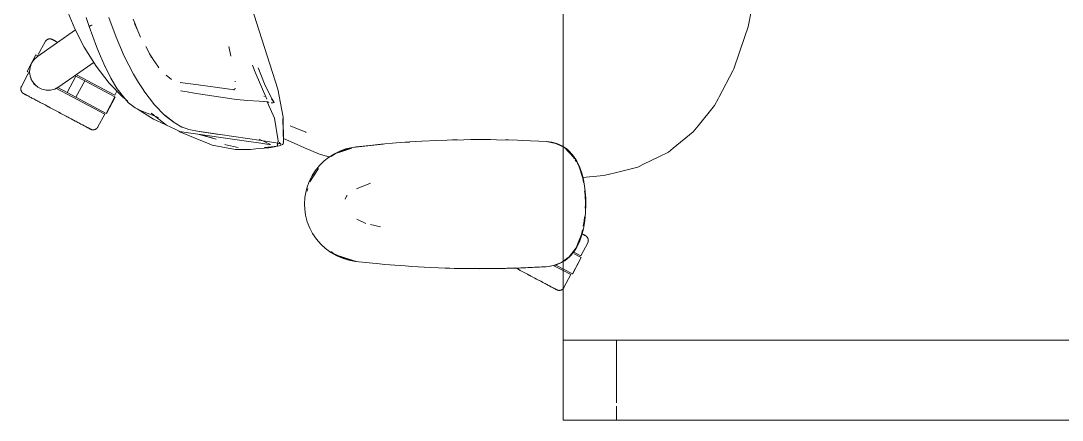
# Model space of a CAD drawing. Header units: millimetres. Extents: x 155927 to 326028, y -36033 to 97293.
# Drawn here: x 194694 to 195476, y 10690 to 10990 of the extents above; entities that cross this region are included whole.
import ezdxf

# ---------------------------------------------------------------- set-up
doc = ezdxf.new("R2010")
doc.units = ezdxf.units.MM
doc.header["$MEASUREMENT"] = 0
doc.layers.add('G-IMPT', color=8, linetype='CONTINUOUS', lineweight=9)
doc.layers.add('I-FURN', color=8, linetype='CONTINUOUS', lineweight=9)

msp = doc.modelspace()

# ---------------------------------------------------------------- linework, layer by layer
at = {"layer": 'G-IMPT'}
for p, q in [((194870.61, 10988.75), (194861.42, 11018.73)), ((194726.62, 11001.84), (194734.14, 10983.87)), ((195242.79, 10999.33), (195239.92, 10985.51)), ((194745.01, 10985.55), (194742.6, 10992.48)), ((194765.17, 10977.56), (194759.72, 10992.44)), ((194778.02, 10991.25), (194778.68, 10989.52)), ((194741.23, 10970.09), (194734.14, 10983.87)), ((194744.97, 10985.55), (194745.01, 10985.68)), ((194750.55, 10970.59), (194744.97, 10985.55)), ((194745.01, 10985.68), (194745.41, 10985.95)), ((194745.01, 10985.68), (194745.02, 10985.73)), ((194745.01, 10985.68), (194745.01, 10985.55)), ((194745.41, 10985.95), (194745.02, 10985.73)), ((194746.24, 10986.34), (194745.41, 10985.95)), ((194745.6, 10986.06), (194745.41, 10985.95)), ((194746.24, 10986.34), (194745.6, 10986.06)), ((194746.24, 10986.34), (194747.3, 10986.76)), ((194746.24, 10986.34), (194746.7, 10986.53)), ((194747.3, 10986.76), (194746.7, 10986.53)), ((194781.41, 10982.44), (194778.68, 10989.52)), ((194781.41, 10982.44), (194779.1, 10987.89)), ((194783.6, 10977.59), (194781.41, 10982.44)), ((194870.61, 10988.75), (194886.6, 10938.51)), ((195237.4, 10978.07), (195239.92, 10985.51)), ((194765.17, 10977.56), (194771.35, 10963.33)), ((195237.4, 10978.07), (195229.25, 10953.99)), ((194750.2, 10955.8), (194741.23, 10970.09)), ((194752.03, 10966.91), (194750.55, 10970.59)), ((194756.8, 10955.95), (194752.03, 10966.91)), ((194787.48, 10970.53), (194791.66, 10962.44)), ((194849.89, 10970.64), (194851.3, 10963.39)), ((194774.74, 10956.61), (194771.35, 10963.33)), ((194790.16, 10965.22), (194792.72, 10961.46)), ((194790.16, 10965.22), (194791.66, 10962.44)), ((194792.72, 10961.46), (194793.11, 10960.88)), ((194793.11, 10960.88), (194796.6, 10955.75)), ((194750.2, 10955.8), (194760.01, 10943.19)), ((194757.02, 10955.51), (194756.8, 10955.95)), ((194756.8, 10955.95), (194761.32, 10946.9)), ((194756.8, 10955.95), (194761.02, 10947.5)), ((194757.02, 10955.51), (194761.32, 10946.9)), ((194774.74, 10956.61), (194778.31, 10949.82)), ((194796.6, 10955.75), (194797.35, 10954.65)), ((194867.63, 10956.58), (194869.62, 10951.33)), ((194869.62, 10951.33), (194878.54, 10931.18)), ((194873.92, 10949.7), (194871.9, 10954.6)), ((194871.9, 10954.6), (194873.92, 10949.49)), ((194873.92, 10949.49), (194872.13, 10954.02)), ((195218.08, 10932.82), (195228.37, 10952.33)), ((195228.37, 10952.33), (195229.25, 10953.99)), ((194769.97, 10932.9), (194760.01, 10943.19)), ((194761.32, 10946.9), (194761.02, 10947.5)), ((194761.32, 10946.9), (194766.06, 10938.9)), ((194782.08, 10943.59), (194778.31, 10949.82)), ((194782.08, 10943.59), (194785.96, 10937.49)), ((194802.88, 10949.12), (194806.78, 10945.78)), ((194826.73, 10941.84), (194813.38, 10943.62)), ((194813.38, 10943.62), (194813.85, 10943.47)), ((194854.57, 10944.17), (194854.52, 10944.51)), ((194877.17, 10941.23), (194873.92, 10949.7)), ((194766.92, 10937.61), (194766.06, 10938.9)), ((194771.64, 10931.48), (194766.92, 10937.61)), ((194786.13, 10937.23), (194785.96, 10937.49)), ((194794.15, 10926.8), (194786.13, 10937.23)), ((194818.54, 10936.48), (194813.47, 10937.23)), ((194818.54, 10936.48), (194825.38, 10935.42)), ((194825.38, 10935.42), (194827.04, 10935.16)), ((194826.73, 10941.84), (194854.06, 10938.1)), ((194854.92, 10939.22), (194853.36, 10937.98)), ((194853.57, 10938.01), (194853.8, 10938.06)), ((194854.06, 10938.1), (194853.8, 10938.06)), ((194877.17, 10941.23), (194882.45, 10931.12)), ((194886.6, 10938.51), (194890.79, 10917.56)), ((194773.64, 10929.9), (194769.97, 10932.9)), ((194771.64, 10931.48), (194774.53, 10928.46)), ((194779.39, 10924.59), (194774.53, 10928.46)), ((194838.81, 10933.29), (194827.04, 10935.16)), ((194840.36, 10933.05), (194838.81, 10933.29)), ((194855.58, 10930.84), (194840.36, 10933.05)), ((194855.58, 10930.84), (194855.66, 10930.83)), ((194855.66, 10930.83), (194863.9, 10930.21)), ((194872.75, 10929.58), (194863.9, 10930.21)), ((194872.75, 10929.58), (194876.15, 10929.32)), ((194876.53, 10929.28), (194876.15, 10929.32)), ((194876.17, 10933.34), (194876.6, 10933.07)), ((194876.53, 10929.28), (194878.99, 10929)), ((194884.16, 10916.85), (194878.58, 10929.15)), ((194878.99, 10929), (194879.05, 10928.97)), ((194879.82, 10928.7), (194879.05, 10928.97)), ((194881.56, 10928.22), (194883.09, 10928.39)), ((194883.8, 10928.66), (194881.96, 10931.37)), ((194883.8, 10928.66), (194882.45, 10931.12)), ((194883.09, 10928.39), (194883.77, 10928.53)), ((194883.77, 10928.53), (194883.8, 10928.66)), ((194883.8, 10928.66), (194883.84, 10928.83)), ((195214.64, 10926.31), (195217.35, 10931.44)), ((195218.08, 10932.82), (195217.35, 10931.44)), ((194780.53, 10923.98), (194779.39, 10924.59)), ((194780.53, 10923.98), (194782.97, 10922.81)), ((194781.89, 10923.29), (194781.12, 10923.79)), ((194781.89, 10923.29), (194793.34, 10916.16)), ((194782.97, 10922.81), (194785.2, 10921.73)), ((194797.1, 10917.22), (194785.2, 10921.73)), ((194791.45, 10920.46), (194803.1, 10911.54)), ((194791.45, 10920.46), (194793.4, 10919.34)), ((194801.88, 10918.9), (194794.15, 10926.8)), ((195214.64, 10926.31), (195202.44, 10911.18)), ((194793.34, 10916.16), (194801.96, 10912.18)), ((194808.63, 10913.81), (194801.68, 10919.2)), ((194801.68, 10919.2), (194805.25, 10916.39)), ((194801.88, 10918.9), (194808.85, 10913.48)), ((194808.63, 10913.81), (194805.25, 10916.39)), ((194808.85, 10913.48), (194814.69, 10910.19)), ((194884.16, 10916.85), (194886.88, 10899.81)), ((194890.35, 10916.67), (194890.94, 10898.22)), ((194890.35, 10916.67), (194890.84, 10898.69)), ((194890.79, 10917.56), (194890.84, 10898.69)), ((194803.1, 10911.54), (194809.67, 10908.48)), ((194809.67, 10908.48), (194813.04, 10906.91)), ((194812.43, 10907.19), (194813.6, 10906.42)), ((194816.03, 10906.26), (194813.04, 10906.91)), ((194813.6, 10906.42), (194830.05, 10899.63)), ((194815.11, 10909.98), (194814.69, 10910.19)), ((194815.11, 10909.98), (194819.9, 10908.22)), ((194863.25, 10899.59), (194816.03, 10906.26)), ((194819.9, 10908.22), (194827.57, 10906.92)), ((194840.45, 10901.13), (194827.5, 10904.64)), ((194842.73, 10904.63), (194827.57, 10906.92)), ((194842.73, 10904.63), (194828.15, 10906.86)), ((194843.34, 10904.53), (194828.15, 10906.86)), ((194840.45, 10901.13), (194828.56, 10904.49)), ((194843.34, 10904.53), (194874.21, 10899.98)), ((194895.94, 10911.12), (194907.79, 10906.2)), ((194908.06, 10906.09), (194907.79, 10906.2)), ((195183.73, 10894.34), (195198.67, 10906.51)), ((195198.67, 10906.51), (195202.44, 10911.18)), ((194830.05, 10899.63), (194833.41, 10898.23)), ((194837.27, 10896.64), (194833.41, 10898.23)), ((194854.97, 10893.4), (194837.27, 10896.64)), ((194847.53, 10896.86), (194846.95, 10897.01)), ((194856.83, 10894.81), (194847.53, 10896.86)), ((194863.25, 10899.59), (194873.91, 10898.15)), ((194872.66, 10900.96), (194881.09, 10896.96)), ((194875.21, 10897.93), (194873.91, 10898.15)), ((194874.21, 10899.98), (194882.06, 10898.86)), ((194880.23, 10897.1), (194875.21, 10897.93)), ((194881.09, 10896.96), (194880.23, 10897.1)), ((194888.33, 10897.76), (194882.06, 10898.86)), ((194884.52, 10895.63), (194887.8, 10896.17)), ((194886.19, 10896.23), (194886.88, 10899.81)), ((194886.19, 10896.23), (194886.82, 10899.77)), ((194886.82, 10899.77), (194886.43, 10895.82)), ((194887.71, 10897.92), (194888.81, 10897.37)), ((194887.71, 10897.92), (194888.33, 10897.76)), ((194887.8, 10896.17), (194889.66, 10896.72)), ((194887.98, 10898.3), (194887.91, 10898.8)), ((194887.98, 10898.3), (194888.31, 10897.76)), ((194888.31, 10897.76), (194888.81, 10897.37)), ((194890.2, 10897.04), (194889.66, 10896.72)), ((194890.2, 10897.04), (194890.57, 10897.53)), ((194890.96, 10898.11), (194890.57, 10897.53)), ((194890.96, 10898.11), (194890.78, 10898.97)), ((194890.78, 10898.97), (194890.8, 10898.86)), ((194890.84, 10898.69), (194890.8, 10898.86)), ((194899, 10898.09), (194890.83, 10901.66)), ((194890.94, 10898.22), (194890.84, 10898.69)), ((194906.83, 10894.67), (194899, 10898.09)), ((194942.79, 10894.9), (194965.75, 10897.35)), ((194942.79, 10894.9), (194964.23, 10897.25)), ((194965.75, 10897.35), (194945.61, 10895.23)), ((194964.23, 10897.25), (194975.62, 10898.23)), ((194985.91, 10898.96), (194975.62, 10898.23)), ((194983.87, 10898.83), (194982.45, 10898.69)), ((194983.87, 10898.83), (194985.77, 10898.92)), ((194985.91, 10898.96), (194994.78, 10899.52)), ((195006.09, 10900.06), (194994.78, 10899.52)), ((195006.09, 10900.06), (195013.97, 10900.36)), ((195026.28, 10900.65), (195013.97, 10900.36)), ((195017.84, 10900.44), (195019.5, 10900.51)), ((195019.5, 10900.51), (195021.58, 10900.51)), ((195026.28, 10900.65), (195031.75, 10900.72)), ((195046.46, 10900.73), (195031.75, 10900.72)), ((195050.97, 10900.68), (195046.46, 10900.73)), ((195050.97, 10900.68), (195066.64, 10900.3)), ((195057.7, 10900.5), (195059.91, 10900.5)), ((195063.24, 10900.36), (195059.91, 10900.5)), ((195066.64, 10900.3), (195070.19, 10900.18)), ((195082.75, 10899.56), (195070.19, 10900.18)), ((195082.75, 10899.56), (195088.41, 10899.28)), ((195095.53, 10897.91), (195088.19, 10899.28)), ((195088.41, 10899.28), (195092.42, 10898.78)), ((195092.42, 10898.78), (195096.37, 10897.71)), ((195099.79, 10895.8), (195095.53, 10897.91)), ((195100.7, 10895.72), (195096.37, 10897.71)), ((194854.97, 10893.4), (194861.94, 10893.38)), ((194866.1, 10893.37), (194861.94, 10893.38)), ((194870.06, 10893.72), (194866.1, 10893.37)), ((194870.06, 10893.72), (194879.39, 10894.52)), ((194879.22, 10895.04), (194876.63, 10894.83)), ((194879.22, 10895.04), (194883.9, 10895.56)), ((194879.39, 10894.52), (194879.86, 10894.56)), ((194884.1, 10895.37), (194879.86, 10894.56)), ((194884.52, 10895.63), (194883.9, 10895.56)), ((194884.1, 10895.37), (194886.43, 10895.82)), ((194917.96, 10889.81), (194906.83, 10894.67)), ((194917.96, 10889.81), (194925.78, 10887.56)), ((194929.12, 10890.1), (194924.79, 10887.37)), ((194930.44, 10890.49), (194926.86, 10888.07)), ((194929.12, 10890.1), (194933.7, 10892.29)), ((194930.44, 10890.49), (194942.29, 10894.31)), ((194930.44, 10890.49), (194933.15, 10891.4)), ((194939.66, 10894.1), (194931.48, 10890.9)), ((194933.15, 10891.4), (194942.29, 10894.31)), ((194933.7, 10892.29), (194937.83, 10893.74)), ((194942.79, 10894.9), (194937.83, 10893.74)), ((194942.71, 10894.68), (194939.66, 10894.1)), ((194942.79, 10894.9), (194945.61, 10895.23)), ((195099.79, 10895.8), (195101.06, 10895.18)), ((195101.06, 10895.48), (195103.92, 10893.52)), ((195102.03, 10894.7), (195104.44, 10892.47)), ((195108.93, 10887.31), (195102.03, 10894.7)), ((195107.74, 10889.4), (195102.03, 10894.7)), ((195105.24, 10892.39), (195103.92, 10893.52)), ((195107.02, 10889.5), (195104.44, 10892.47)), ((195105.24, 10892.39), (195108.11, 10889.34)), ((195108.93, 10887.31), (195107.65, 10888.78)), ((195109.62, 10886.24), (195107.74, 10889.4)), ((195108.11, 10889.34), (195110.55, 10885.89)), ((195180.07, 10891.37), (195172.91, 10887.84)), ((195183.73, 10894.34), (195180.07, 10891.37)), ((194917.88, 10881.2), (194914.69, 10877.22)), ((194917.88, 10881.2), (194921.48, 10884.75)), ((194921.48, 10884.75), (194924.79, 10887.37)), ((195110.95, 10884.01), (195110.09, 10885.46)), ((195111.36, 10884.51), (195110.55, 10885.89)), ((195113.56, 10879.88), (195111.36, 10884.51)), ((195112.7, 10881.1), (195111.45, 10883.18)), ((195115.73, 10871.7), (195112.7, 10881.1)), ((195161.44, 10882.2), (195157.08, 10880.05)), ((195161.44, 10882.2), (195172.91, 10887.84)), ((194910.18, 10869.17), (194912.42, 10873.68)), ((194910.83, 10869.07), (194917.15, 10879.02)), ((194910.83, 10869.07), (194912.99, 10872.75)), ((194912.42, 10873.68), (194914.69, 10877.22)), ((194912.99, 10872.75), (194917.15, 10879.02)), ((195115.3, 10874.79), (195113.56, 10879.88)), ((195115.3, 10874.79), (195116.28, 10870.86)), ((195115.6, 10872.32), (195131.47, 10873.77)), ((195131.47, 10873.77), (195136.76, 10875.06)), ((195139.14, 10875.65), (195136.76, 10875.06)), ((195157.08, 10880.05), (195139.14, 10875.65)), ((194910.18, 10869.17), (194908.47, 10864.39)), ((194956.31, 10868), (194945.88, 10863.85)), ((195116.19, 10868.41), (195115.73, 10871.7)), ((195116.28, 10870.86), (195117.4, 10864.1)), ((194906.73, 10852.28), (194907.03, 10857.32)), ((194907.03, 10857.32), (194907.91, 10862.27)), ((194907.91, 10862.27), (194908.47, 10864.39)), ((194909.27, 10863.96), (194908.65, 10861.93)), ((194937.34, 10856.1), (194938.36, 10858.33)), ((194938.36, 10858.33), (194938.66, 10858.78)), ((195117.45, 10859.44), (195117.06, 10862.22)), ((195117.97, 10856.78), (195117.4, 10864.1)), ((195117.45, 10859.44), (195117.69, 10852.28)), ((194906.73, 10852.28), (194906.9, 10848.43)), ((195117.5, 10849.17), (195117.69, 10852.28)), ((195118.06, 10852.28), (195117.88, 10845.94)), ((195117.97, 10856.78), (195118.06, 10852.28)), ((194907.55, 10843.92), (194906.9, 10848.43)), ((194907.55, 10843.92), (194908.81, 10839.05)), ((195116.9, 10839.45), (195117.1, 10842.66)), ((195117.31, 10839.79), (195117.88, 10845.94)), ((194910.64, 10834.34), (194908.81, 10839.05)), ((194912.83, 10830.17), (194910.64, 10834.34)), ((194945.98, 10840.9), (194952.76, 10837.63)), ((194963.81, 10835.29), (194956.38, 10836.87)), ((195114.89, 10828.38), (195116.31, 10833.86)), ((195116.13, 10835.7), (195116.9, 10839.45)), ((195117.31, 10839.79), (195116.31, 10833.86)), ((194912.83, 10830.17), (194915.67, 10826.01)), ((194915.67, 10826.01), (194918.99, 10822.17)), ((195114.86, 10829.49), (195112.53, 10823.87)), ((195114.89, 10828.38), (195113.3, 10824.04)), ((195114.86, 10829.49), (195115.57, 10832.95)), ((194922.42, 10819.01), (194918.99, 10822.17)), ((194922.42, 10819.01), (194926.51, 10816.01)), ((195105.47, 10812.68), (195110.69, 10819.47)), ((195111.32, 10819.97), (195108.66, 10815.92)), ((195110.69, 10819.47), (195112.53, 10823.87)), ((195111.32, 10819.97), (195113.3, 10824.04)), ((194926.47, 10816.7), (194928.57, 10815.11)), ((194930.95, 10813.5), (194926.51, 10816.01)), ((194936.64, 10811.37), (194928.57, 10815.11)), ((194930.95, 10813.5), (194935.19, 10811.69)), ((194945.61, 10809.33), (194933.15, 10813.16)), ((194933.15, 10813.16), (194942.29, 10810.24)), ((194935.19, 10811.69), (194940.05, 10810.22)), ((194936.64, 10811.37), (194945.04, 10809.45)), ((194945.09, 10809.33), (194940.05, 10810.22)), ((194945.61, 10809.33), (194942.29, 10810.24)), ((195101.06, 10809.41), (195105.47, 10812.68)), ((195102.25, 10809.81), (195105.99, 10812.88)), ((195108.66, 10815.92), (195105.99, 10812.88)), ((194963.02, 10807.42), (194945.09, 10809.33)), ((194967.15, 10807.07), (194963.02, 10807.42)), ((194982.21, 10805.83), (194967.15, 10807.07)), ((194974.02, 10806.48), (194972.35, 10806.65)), ((194982.21, 10805.83), (194987.3, 10805.5)), ((194987.3, 10805.5), (195001.43, 10804.69)), ((195007.46, 10804.44), (195001.43, 10804.69)), ((195007.46, 10804.44), (195019.22, 10804.05)), ((195012.35, 10804.3), (195014.28, 10804.19)), ((195014.28, 10804.19), (195015.78, 10804.17)), ((195027.64, 10803.88), (195019.22, 10804.05)), ((195027.64, 10803.88), (195057.65, 10804)), ((195027.64, 10803.88), (195047.82, 10803.84)), ((195027.64, 10803.88), (195038.43, 10803.8)), ((195057.65, 10804), (195038.43, 10803.8)), ((195047.82, 10803.84), (195069.22, 10804.34)), ((195047.82, 10803.84), (195068.01, 10804.3)), ((195047.82, 10803.84), (195057.65, 10804)), ((195047.82, 10803.88), (195049.86, 10803.86)), ((195049.86, 10803.86), (195051.77, 10803.93)), ((195057.65, 10804), (195069.22, 10804.34)), ((195068.01, 10804.3), (195089.79, 10805.39)), ((195068.01, 10804.3), (195088.19, 10805.28)), ((195069.22, 10804.34), (195068.01, 10804.3)), ((195069.22, 10804.34), (195089.79, 10805.39)), ((195089.79, 10805.39), (195088.19, 10805.28)), ((195089.79, 10805.39), (195091.44, 10805.64)), ((195093.66, 10806.11), (195089.81, 10805.52)), ((195093.83, 10806.09), (195091.44, 10805.64)), ((195093.66, 10806.11), (195099.85, 10808.52)), ((195093.83, 10806.09), (195095.18, 10806.45)), ((195098.82, 10807.85), (195095.18, 10806.45)), ((195098.82, 10807.85), (195101.06, 10809.12)), ((195099.85, 10808.52), (195101.06, 10809.41)), ((195101.06, 10809.12), (195102.25, 10809.81))]:
    msp.add_line(p, q, dxfattribs=at)
at = {"layer": 'I-FURN'}
for p, q in [((195101.06, 12090.08), (195101.06, 10690.08)), ((195101.06, 10690.08), (195101.06, 12090.08)), ((194706.17, 10963.17), (194734.76, 10983.19)), ((194711.91, 10974.22), (194711.99, 10974.36)), ((194711.99, 10974.36), (194712.07, 10974.5)), ((194712.07, 10974.5), (194712.16, 10974.63)), ((194712.16, 10974.63), (194712.26, 10974.76)), ((194712.26, 10974.76), (194712.36, 10974.89)), ((194712.36, 10974.89), (194712.46, 10975.01)), ((194712.46, 10975.01), (194712.57, 10975.13)), ((194712.57, 10975.13), (194712.69, 10975.24)), ((194712.69, 10975.24), (194712.81, 10975.35)), ((194712.81, 10975.35), (194712.93, 10975.46)), ((194712.93, 10975.46), (194713.06, 10975.56)), ((194713.06, 10975.56), (194713.19, 10975.65)), ((194713.19, 10975.65), (194713.32, 10975.74)), ((194713.32, 10975.74), (194713.46, 10975.82)), ((194713.46, 10975.82), (194713.6, 10975.9)), ((194713.6, 10975.9), (194713.75, 10975.97)), ((194713.75, 10975.97), (194713.89, 10976.04)), ((194713.89, 10976.04), (194714.04, 10976.1)), ((194714.04, 10976.1), (194714.19, 10976.15)), ((194714.19, 10976.15), (194714.35, 10976.2)), ((194714.35, 10976.2), (194714.5, 10976.24)), ((194714.5, 10976.24), (194714.66, 10976.28)), ((194714.66, 10976.28), (194714.82, 10976.31)), ((194714.82, 10976.31), (194714.98, 10976.33)), ((194714.98, 10976.33), (194715.14, 10976.34)), ((194715.14, 10976.34), (194715.3, 10976.35)), ((194715.3, 10976.35), (194715.46, 10976.36)), ((194715.46, 10976.36), (194715.62, 10976.36)), ((194715.62, 10976.36), (194715.78, 10976.35)), ((194715.78, 10976.35), (194715.94, 10976.33)), ((194715.94, 10976.33), (194716.1, 10976.31)), ((194716.1, 10976.31), (194716.26, 10976.28)), ((194716.26, 10976.28), (194716.42, 10976.24)), ((194716.42, 10976.24), (194716.58, 10976.2)), ((194716.58, 10976.2), (194716.73, 10976.16)), ((194716.73, 10976.16), (194716.88, 10976.1)), ((194716.88, 10976.1), (194717.03, 10976.04)), ((194717.03, 10976.04), (194717.18, 10975.98)), ((194717.18, 10975.98), (194717.32, 10975.91)), ((194717.32, 10975.91), (194717.36, 10975.89)), ((194717.36, 10975.89), (194717.38, 10975.88)), ((194717.37, 10975.88), (194717.36, 10975.89)), ((194717.41, 10975.86), (194717.37, 10975.88)), ((194717.38, 10975.88), (194717.44, 10975.84)), ((194717.49, 10975.82), (194717.41, 10975.86)), ((194717.44, 10975.84), (194717.54, 10975.79)), ((194717.61, 10975.75), (194717.49, 10975.82)), ((194717.54, 10975.79), (194717.68, 10975.72)), ((194717.78, 10975.67), (194717.61, 10975.75)), ((194717.68, 10975.72), (194717.86, 10975.62)), ((194717.98, 10975.56), (194717.78, 10975.67)), ((194717.86, 10975.62), (194718.08, 10975.5)), ((194718.22, 10975.43), (194717.98, 10975.56)), ((194718.08, 10975.5), (194718.34, 10975.37)), ((194718.5, 10975.28), (194718.22, 10975.43)), ((194718.34, 10975.37), (194718.64, 10975.21)), ((194718.81, 10975.11), (194718.5, 10975.28)), ((194718.64, 10975.21), (194718.97, 10975.03)), ((194719.17, 10974.92), (194718.81, 10975.11)), ((194718.97, 10975.03), (194719.35, 10974.83)), ((194719.56, 10974.72), (194719.17, 10974.92)), ((194719.35, 10974.83), (194719.76, 10974.61)), ((194719.99, 10974.49), (194719.56, 10974.72)), ((194719.76, 10974.61), (194720.2, 10974.38)), ((194720.46, 10974.24), (194719.99, 10974.49)), ((194720.2, 10974.38), (194720.69, 10974.12)), ((194711.91, 10974.22), (194706.76, 10964.53)), ((194720.96, 10973.97), (194720.46, 10974.24)), ((194720.69, 10974.12), (194721.2, 10973.84)), ((194721.5, 10973.69), (194720.96, 10973.97)), ((194705.01, 10964.33), (194698.44, 10951.97)), ((194701.76, 10958.13), (194703.66, 10960.92)), ((194703.66, 10960.92), (194706.17, 10963.17)), ((194705.01, 10964.33), (194706.41, 10963.59)), ((194706.41, 10963.59), (194706.32, 10963.64)), ((194748.65, 10958.75), (194722.22, 10940.25)), ((194699.83, 10951.23), (194698.44, 10951.97)), ((194699.75, 10951.27), (194699.83, 10951.23)), ((194699.83, 10951.23), (194700.23, 10951.98)), ((194700.2, 10951.62), (194700.59, 10954.97)), ((194700.63, 10948.27), (194700.2, 10951.62)), ((194700.59, 10954.97), (194701.76, 10958.13)), ((194699.25, 10950.41), (194694.1, 10940.72)), ((194699.25, 10950.41), (194699.63, 10950.21)), ((194701.85, 10945.12), (194700.63, 10948.27)), ((194703.79, 10942.36), (194701.85, 10945.12)), ((194702.33, 10944.28), (194704.62, 10941.5)), ((194734.99, 10948.39), (194728.42, 10936.03)), ((194734.99, 10948.39), (194741.63, 10944.86)), ((194741.63, 10944.86), (194735.06, 10932.5)), ((194735.46, 10949.28), (194764.15, 10934.02)), ((194741.63, 10944.86), (194764.34, 10932.79)), ((194693.63, 10938.98), (194693.64, 10939.14)), ((194693.63, 10938.82), (194693.63, 10938.98)), ((194693.63, 10938.66), (194693.63, 10938.82)), ((194693.64, 10938.5), (194693.63, 10938.66)), ((194693.64, 10939.14), (194693.66, 10939.3)), ((194693.66, 10938.34), (194693.64, 10938.5)), ((194693.66, 10939.3), (194693.68, 10939.46)), ((194693.68, 10938.18), (194693.66, 10938.34)), ((194693.68, 10939.46), (194693.71, 10939.62)), ((194693.71, 10938.02), (194693.68, 10938.18)), ((194693.71, 10939.62), (194693.74, 10939.78)), ((194693.75, 10937.86), (194693.71, 10938.02)), ((194693.74, 10939.78), (194693.78, 10939.93)), ((194693.79, 10937.71), (194693.75, 10937.86)), ((194693.78, 10939.93), (194693.83, 10940.09)), ((194693.84, 10937.55), (194693.79, 10937.71)), ((194693.83, 10940.09), (194693.88, 10940.24)), ((194693.89, 10937.4), (194693.84, 10937.55)), ((194693.88, 10940.24), (194693.94, 10940.39)), ((194693.95, 10937.25), (194693.89, 10937.4)), ((194693.94, 10940.39), (194694.01, 10940.54)), ((194694.02, 10937.1), (194693.95, 10937.25)), ((194694.01, 10940.54), (194694.08, 10940.68)), ((194694.09, 10936.96), (194694.02, 10937.1)), ((194694.08, 10940.68), (194694.1, 10940.72)), ((194694.17, 10936.82), (194694.09, 10936.96)), ((194694.25, 10936.68), (194694.17, 10936.82)), ((194694.34, 10936.55), (194694.25, 10936.68)), ((194694.43, 10936.42), (194694.34, 10936.55)), ((194694.53, 10936.29), (194694.43, 10936.42)), ((194694.63, 10936.17), (194694.53, 10936.29)), ((194694.74, 10936.05), (194694.63, 10936.17)), ((194694.86, 10935.93), (194694.74, 10936.05)), ((194694.98, 10935.82), (194694.86, 10935.93)), ((194695.1, 10935.72), (194694.98, 10935.82)), ((194695.22, 10935.62), (194695.1, 10935.72)), ((194695.35, 10935.52), (194695.22, 10935.62)), ((194695.49, 10935.43), (194695.35, 10935.52)), ((194695.63, 10935.35), (194695.49, 10935.43)), ((194695.77, 10935.27), (194695.63, 10935.35)), ((194695.81, 10935.25), (194695.77, 10935.27)), ((194695.77, 10935.27), (194695.77, 10935.27)), ((194695.77, 10935.27), (194695.79, 10935.26)), ((194695.79, 10935.26), (194695.85, 10935.23)), ((194695.9, 10935.2), (194695.81, 10935.25)), ((194695.85, 10935.23), (194695.95, 10935.17)), ((194696.02, 10935.14), (194695.9, 10935.2)), ((194706.33, 10940.14), (194703.79, 10942.36)), ((194704.62, 10941.5), (194706.04, 10940.34)), ((194709.32, 10938.59), (194706.33, 10940.14)), ((194712.6, 10937.81), (194709.32, 10938.59)), ((194715.98, 10937.83), (194712.6, 10937.81)), ((194719.25, 10938.66), (194715.98, 10937.83)), ((194722.22, 10940.25), (194719.25, 10938.66)), ((194720.04, 10939.36), (194756.64, 10919.89)), ((194728.42, 10936.03), (194721.36, 10939.79)), ((194735.06, 10932.5), (194728.42, 10936.03)), ((194764.15, 10934.02), (194765.75, 10937.02)), ((194695.95, 10935.17), (194696.09, 10935.1)), ((194696.18, 10935.05), (194696.02, 10935.14)), ((194696.09, 10935.1), (194696.27, 10935)), ((194696.38, 10934.94), (194696.18, 10935.05)), ((194696.27, 10935), (194696.49, 10934.89)), ((194696.62, 10934.82), (194696.38, 10934.94)), ((194696.49, 10934.89), (194696.75, 10934.75)), ((194696.9, 10934.67), (194696.62, 10934.82)), ((194696.75, 10934.75), (194697.04, 10934.59)), ((194697.22, 10934.5), (194696.9, 10934.67)), ((194697.04, 10934.59), (194697.38, 10934.41)), ((194697.57, 10934.31), (194697.22, 10934.5)), ((194697.38, 10934.41), (194697.75, 10934.22)), ((194697.97, 10934.1), (194697.57, 10934.31)), ((194697.75, 10934.22), (194698.16, 10934)), ((194698.4, 10933.87), (194697.97, 10934.1)), ((194698.16, 10934), (194698.61, 10933.76)), ((194698.86, 10933.62), (194698.4, 10933.87)), ((194698.61, 10933.76), (194699.09, 10933.5)), ((194699.36, 10933.36), (194698.86, 10933.62)), ((194699.09, 10933.5), (194699.61, 10933.23)), ((194699.9, 10933.07), (194699.36, 10933.36)), ((194699.61, 10933.23), (194700.16, 10932.94)), ((194700.47, 10932.77), (194699.9, 10933.07)), ((194700.16, 10932.94), (194700.74, 10932.63)), ((194700.74, 10932.63), (194701.36, 10932.3)), ((194701.36, 10932.3), (194702.01, 10931.95)), ((194702.01, 10931.95), (194702.68, 10931.59)), ((194702.68, 10931.59), (194703.39, 10931.22)), ((194703.39, 10931.22), (194704.13, 10930.83)), ((194704.13, 10930.83), (194704.89, 10930.42)), ((194704.89, 10930.42), (194705.68, 10930)), ((194705.68, 10930), (194706.49, 10929.57)), ((194706.49, 10929.57), (194707.32, 10929.13)), ((194707.32, 10929.13), (194708.18, 10928.67)), ((194708.18, 10928.67), (194709.06, 10928.2)), ((194709.06, 10928.2), (194709.95, 10927.73)), ((194710.44, 10927.47), (194709.54, 10927.95)), ((194709.95, 10927.73), (194710.87, 10927.24)), ((194711.37, 10926.98), (194710.44, 10927.47)), ((194757.77, 10920.43), (194735.06, 10932.5)), ((194764.34, 10932.79), (194757.77, 10920.43)), ((194757.94, 10920.34), (194764.51, 10932.7)), ((194710.87, 10927.24), (194711.8, 10926.75)), ((194712.3, 10926.48), (194711.37, 10926.98)), ((194711.8, 10926.75), (194712.74, 10926.25)), ((194713.25, 10925.97), (194712.3, 10926.48)), ((194712.74, 10926.25), (194713.7, 10925.74)), ((194714.22, 10925.46), (194713.25, 10925.97)), ((194713.7, 10925.74), (194714.67, 10925.22)), ((194715.19, 10924.94), (194714.22, 10925.46)), ((194714.67, 10925.22), (194715.64, 10924.7)), ((194716.18, 10924.42), (194715.19, 10924.94)), ((194715.64, 10924.7), (194716.63, 10924.18)), ((194717.17, 10923.89), (194716.18, 10924.42)), ((194716.63, 10924.18), (194717.63, 10923.65)), ((194718.16, 10923.36), (194717.17, 10923.89)), ((194717.63, 10923.65), (194718.62, 10923.12)), ((194719.17, 10922.83), (194718.16, 10923.36)), ((194718.62, 10923.12), (194719.63, 10922.58)), ((194720.17, 10922.3), (194719.17, 10922.83)), ((194719.63, 10922.58), (194720.63, 10922.05)), ((194721.18, 10921.76), (194720.17, 10922.3)), ((194720.63, 10922.05), (194721.64, 10921.51)), ((194722.18, 10921.23), (194721.18, 10921.76)), ((194721.64, 10921.51), (194722.64, 10920.98)), ((194723.18, 10920.69), (194722.18, 10921.23)), ((194722.64, 10920.98), (194723.64, 10920.45)), ((194724.18, 10920.16), (194723.18, 10920.69)), ((194723.64, 10920.45), (194724.64, 10919.92)), ((194725.18, 10919.63), (194724.18, 10920.16)), ((194724.64, 10919.92), (194725.63, 10919.39)), ((194726.16, 10919.11), (194725.18, 10919.63)), ((194751.49, 10910.21), (194756.64, 10919.89)), ((194725.63, 10919.39), (194726.62, 10918.87)), ((194727.14, 10918.59), (194726.16, 10919.11)), ((194726.62, 10918.87), (194727.59, 10918.35)), ((194728.11, 10918.07), (194727.14, 10918.59)), ((194727.59, 10918.35), (194728.55, 10917.84)), ((194729.07, 10917.56), (194728.11, 10918.07)), ((194728.55, 10917.84), (194729.5, 10917.33)), ((194730.01, 10917.06), (194729.07, 10917.56)), ((194729.5, 10917.33), (194730.44, 10916.83)), ((194730.94, 10916.57), (194730.01, 10917.06)), ((194730.44, 10916.83), (194731.36, 10916.34)), ((194731.86, 10916.08), (194730.94, 10916.57)), ((194731.36, 10916.34), (194732.27, 10915.86)), ((194732.75, 10915.61), (194731.86, 10916.08)), ((194732.27, 10915.86), (194733.16, 10915.39)), ((194733.63, 10915.14), (194732.75, 10915.61)), ((194733.16, 10915.39), (194734.03, 10914.93)), ((194734.49, 10914.68), (194733.63, 10915.14)), ((194734.03, 10914.93), (194734.87, 10914.48)), ((194735.32, 10914.24), (194734.49, 10914.68)), ((194734.87, 10914.48), (194735.7, 10914.04)), ((194735.7, 10914.04), (194736.5, 10913.61)), ((194736.5, 10913.61), (194737.27, 10913.2)), ((194737.27, 10913.2), (194738.02, 10912.8)), ((194738.02, 10912.8), (194738.75, 10912.42)), ((194738.75, 10912.42), (194739.44, 10912.05)), ((194739.44, 10912.05), (194740.1, 10911.7)), ((194740.1, 10911.7), (194740.74, 10911.36)), ((194740.74, 10911.36), (194741.34, 10911.04)), ((194741.65, 10910.87), (194741.07, 10911.18)), ((194741.34, 10911.04), (194741.91, 10910.74)), ((194742.2, 10910.58), (194741.65, 10910.87)), ((194741.91, 10910.74), (194742.44, 10910.45)), ((194742.72, 10910.31), (194742.2, 10910.58)), ((194742.44, 10910.45), (194742.94, 10910.19)), ((194743.2, 10910.05), (194742.72, 10910.31)), ((194742.94, 10910.19), (194743.41, 10909.94)), ((194743.65, 10909.81), (194743.2, 10910.05)), ((194743.41, 10909.94), (194743.84, 10909.71)), ((194744.06, 10909.59), (194743.65, 10909.81)), ((194743.84, 10909.71), (194744.23, 10909.5)), ((194744.43, 10909.4), (194744.06, 10909.59)), ((194744.23, 10909.5), (194744.59, 10909.31)), ((194744.77, 10909.22), (194744.43, 10909.4)), ((194744.59, 10909.31), (194744.91, 10909.14)), ((194745.06, 10909.06), (194744.77, 10909.22)), ((194744.91, 10909.14), (194745.19, 10908.99)), ((194745.32, 10908.92), (194745.06, 10909.06)), ((194745.19, 10908.99), (194745.43, 10908.87)), ((194745.54, 10908.81), (194745.32, 10908.92)), ((194745.43, 10908.87), (194745.63, 10908.76)), ((194745.72, 10908.71), (194745.54, 10908.81)), ((194745.63, 10908.76), (194745.79, 10908.67)), ((194745.86, 10908.64), (194745.72, 10908.71)), ((194745.79, 10908.67), (194745.91, 10908.61)), ((194745.96, 10908.58), (194745.86, 10908.64)), ((194745.91, 10908.61), (194745.99, 10908.56)), ((194746.02, 10908.55), (194745.96, 10908.58)), ((194745.99, 10908.56), (194746.04, 10908.54)), ((194746.04, 10908.54), (194746.02, 10908.55)), ((194746.08, 10908.52), (194746.04, 10908.54)), ((194746.04, 10908.54), (194746.04, 10908.54)), ((194746.22, 10908.45), (194746.08, 10908.52)), ((194746.37, 10908.38), (194746.22, 10908.45)), ((194746.52, 10908.32), (194746.37, 10908.38)), ((194746.67, 10908.27), (194746.52, 10908.32)), ((194746.83, 10908.22), (194746.67, 10908.27)), ((194746.98, 10908.18), (194746.83, 10908.22)), ((194747.14, 10908.15), (194746.98, 10908.18)), ((194747.3, 10908.12), (194747.14, 10908.15)), ((194747.46, 10908.1), (194747.3, 10908.12)), ((194747.62, 10908.08), (194747.46, 10908.1)), ((194747.78, 10908.07), (194747.62, 10908.08)), ((194747.94, 10908.07), (194747.78, 10908.07)), ((194748.1, 10908.07), (194747.94, 10908.07)), ((194748.26, 10908.08), (194748.1, 10908.07)), ((194748.42, 10908.1), (194748.26, 10908.08)), ((194748.58, 10908.12), (194748.42, 10908.1)), ((194748.74, 10908.15), (194748.58, 10908.12)), ((194748.9, 10908.19), (194748.74, 10908.15)), ((194749.06, 10908.23), (194748.9, 10908.19)), ((194749.21, 10908.27), (194749.06, 10908.23)), ((194749.36, 10908.33), (194749.21, 10908.27)), ((194749.51, 10908.39), (194749.36, 10908.33)), ((194749.66, 10908.46), (194749.51, 10908.39)), ((194749.8, 10908.53), (194749.66, 10908.46)), ((194749.94, 10908.6), (194749.8, 10908.53)), ((194750.08, 10908.69), (194749.94, 10908.6)), ((194750.22, 10908.78), (194750.08, 10908.69)), ((194750.35, 10908.87), (194750.22, 10908.78)), ((194750.47, 10908.97), (194750.35, 10908.87)), ((194750.6, 10909.07), (194750.47, 10908.97)), ((194750.72, 10909.18), (194750.6, 10909.07)), ((194750.83, 10909.3), (194750.72, 10909.18)), ((194750.94, 10909.41), (194750.83, 10909.3)), ((194751.05, 10909.54), (194750.94, 10909.41)), ((194751.15, 10909.66), (194751.05, 10909.54)), ((194751.24, 10909.79), (194751.15, 10909.66)), ((194751.33, 10909.93), (194751.24, 10909.79)), ((194751.41, 10910.06), (194751.33, 10909.93)), ((194751.49, 10910.21), (194751.41, 10910.06)), ((195115.14, 10829.99), (195115.57, 10829.77)), ((195115.78, 10829.65), (195115.37, 10829.87)), ((195115.57, 10829.77), (195115.96, 10829.56)), ((195116.16, 10829.45), (195115.78, 10829.65)), ((195115.96, 10829.56), (195116.31, 10829.37)), ((195116.49, 10829.27), (195116.16, 10829.45)), ((195116.31, 10829.37), (195116.63, 10829.2)), ((195116.79, 10829.12), (195116.49, 10829.27)), ((195116.63, 10829.2), (195116.91, 10829.05)), ((195117.05, 10828.98), (195116.79, 10829.12)), ((195116.91, 10829.05), (195117.15, 10828.92)), ((195117.27, 10828.86), (195117.05, 10828.98)), ((195117.15, 10828.92), (195117.35, 10828.82)), ((195117.45, 10828.77), (195117.27, 10828.86)), ((195117.35, 10828.82), (195117.52, 10828.73)), ((195117.59, 10828.69), (195117.45, 10828.77)), ((195117.52, 10828.73), (195117.64, 10828.66)), ((195117.69, 10828.64), (195117.59, 10828.69)), ((195117.64, 10828.66), (195117.72, 10828.62)), ((195117.75, 10828.61), (195117.69, 10828.64)), ((195117.72, 10828.62), (195117.76, 10828.6)), ((195117.77, 10828.6), (195117.75, 10828.61)), ((195117.76, 10828.6), (195117.77, 10828.6)), ((195117.77, 10828.6), (195117.91, 10828.52)), ((195117.91, 10828.52), (195118.05, 10828.43)), ((195118.05, 10828.43), (195118.18, 10828.34)), ((195118.18, 10828.34), (195118.31, 10828.25)), ((195118.31, 10828.25), (195118.44, 10828.15)), ((195118.44, 10828.15), (195118.56, 10828.04)), ((195118.56, 10828.04), (195118.68, 10827.93)), ((195118.68, 10827.93), (195118.79, 10827.82)), ((195118.79, 10827.82), (195118.9, 10827.7)), ((195118.9, 10827.7), (195119, 10827.58)), ((195119, 10827.58), (195119.1, 10827.45)), ((195119.1, 10827.45), (195119.2, 10827.32)), ((195119.2, 10827.32), (195119.29, 10827.18)), ((195119.29, 10827.18), (195119.37, 10827.05)), ((195119.37, 10827.05), (195119.45, 10826.91)), ((195119.45, 10826.91), (195119.52, 10826.76)), ((195119.52, 10826.76), (195119.58, 10826.61)), ((195119.58, 10826.61), (195119.64, 10826.46)), ((195119.64, 10826.46), (195119.7, 10826.31)), ((195119.7, 10826.31), (195119.75, 10826.16)), ((195119.75, 10826.16), (195119.79, 10826)), ((195119.79, 10826), (195119.82, 10825.85)), ((195119.82, 10825.85), (195119.85, 10825.69)), ((195114.28, 10813.46), (195119.43, 10823.14)), ((195119.45, 10823.18), (195119.43, 10823.14)), ((195119.52, 10823.33), (195119.45, 10823.18)), ((195119.59, 10823.48), (195119.52, 10823.33)), ((195119.65, 10823.63), (195119.59, 10823.48)), ((195119.7, 10823.78), (195119.65, 10823.63)), ((195119.75, 10823.93), (195119.7, 10823.78)), ((195119.79, 10824.09), (195119.75, 10823.93)), ((195119.83, 10824.24), (195119.79, 10824.09)), ((195119.86, 10824.4), (195119.83, 10824.24)), ((195119.85, 10825.69), (195119.88, 10825.53)), ((195119.88, 10824.56), (195119.86, 10824.4)), ((195119.88, 10825.53), (195119.89, 10825.37)), ((195119.89, 10824.72), (195119.88, 10824.56)), ((195119.89, 10825.37), (195119.9, 10825.21)), ((195119.9, 10824.88), (195119.89, 10824.72)), ((195119.9, 10825.21), (195119.91, 10825.05)), ((195119.91, 10825.05), (195119.9, 10824.88)), ((195114.47, 10812.23), (195107.9, 10799.87)), ((195108.07, 10799.78), (195114.64, 10812.14)), ((195109.09, 10816.22), (195114.28, 10813.46)), ((195109.18, 10815.04), (195114.47, 10812.23)), ((195066.31, 10803.86), (195065.32, 10804.38)), ((195065.77, 10804.14), (195066.76, 10803.62)), ((195067.3, 10803.33), (195066.31, 10803.86)), ((195066.76, 10803.62), (195067.76, 10803.09)), ((195068.29, 10802.8), (195067.3, 10803.33)), ((195067.76, 10803.09), (195068.75, 10802.56)), ((195069.3, 10802.27), (195068.29, 10802.8)), ((195068.75, 10802.56), (195069.76, 10802.02)), ((195070.3, 10801.74), (195069.3, 10802.27)), ((195094.11, 10806.07), (195101.49, 10802.14)), ((195101.2, 10803.43), (195095.39, 10806.52)), ((195107.9, 10799.87), (195101.2, 10803.43)), ((195069.76, 10802.02), (195070.76, 10801.49)), ((195071.31, 10801.2), (195070.3, 10801.74)), ((195070.76, 10801.49), (195071.77, 10800.96)), ((195072.31, 10800.67), (195071.31, 10801.2)), ((195071.77, 10800.96), (195072.77, 10800.42)), ((195073.31, 10800.13), (195072.31, 10800.67)), ((195072.77, 10800.42), (195073.77, 10799.89)), ((195074.31, 10799.6), (195073.31, 10800.13)), ((195073.77, 10799.89), (195074.77, 10799.36)), ((195075.31, 10799.07), (195074.31, 10799.6)), ((195074.77, 10799.36), (195075.76, 10798.83)), ((195076.29, 10798.55), (195075.31, 10799.07)), ((195075.76, 10798.83), (195076.75, 10798.31)), ((195077.27, 10798.03), (195076.29, 10798.55)), ((195076.75, 10798.31), (195077.72, 10797.79)), ((195078.24, 10797.51), (195077.27, 10798.03)), ((195077.72, 10797.79), (195078.68, 10797.28)), ((195079.2, 10797), (195078.24, 10797.51)), ((195078.68, 10797.28), (195079.63, 10796.77)), ((195080.14, 10796.5), (195079.2, 10797)), ((195079.63, 10796.77), (195080.57, 10796.27)), ((195081.07, 10796.01), (195080.14, 10796.5)), ((195080.57, 10796.27), (195081.49, 10795.78)), ((195081.99, 10795.52), (195081.07, 10796.01)), ((195081.49, 10795.78), (195082.4, 10795.3)), ((195082.88, 10795.05), (195081.99, 10795.52)), ((195082.4, 10795.3), (195083.29, 10794.83)), ((195083.76, 10794.58), (195082.88, 10795.05)), ((195083.29, 10794.83), (195084.16, 10794.37)), ((195084.62, 10794.12), (195083.76, 10794.58)), ((195101.49, 10802.14), (195106.77, 10799.33)), ((195101.62, 10789.65), (195106.77, 10799.33)), ((195084.16, 10794.37), (195085, 10793.92)), ((195085.45, 10793.68), (195084.62, 10794.12)), ((195085, 10793.92), (195085.83, 10793.48)), ((195085.83, 10793.48), (195086.63, 10793.05)), ((195086.63, 10793.05), (195087.4, 10792.64)), ((195087.4, 10792.64), (195088.15, 10792.24)), ((195088.15, 10792.24), (195088.88, 10791.86)), ((195088.88, 10791.86), (195089.57, 10791.49)), ((195089.57, 10791.49), (195090.23, 10791.14)), ((195090.23, 10791.14), (195090.87, 10790.8)), ((195090.87, 10790.8), (195091.47, 10790.48)), ((195091.78, 10790.31), (195091.2, 10790.62)), ((195091.47, 10790.48), (195092.04, 10790.18)), ((195092.33, 10790.02), (195091.78, 10790.31)), ((195092.04, 10790.18), (195092.57, 10789.89)), ((195092.85, 10789.75), (195092.33, 10790.02)), ((195092.57, 10789.89), (195093.07, 10789.63)), ((195093.33, 10789.49), (195092.85, 10789.75)), ((195093.07, 10789.63), (195093.54, 10789.38)), ((195093.78, 10789.25), (195093.33, 10789.49)), ((195093.54, 10789.38), (195093.97, 10789.15)), ((195094.19, 10789.03), (195093.78, 10789.25)), ((195093.97, 10789.15), (195094.36, 10788.94)), ((195094.56, 10788.84), (195094.19, 10789.03)), ((195094.36, 10788.94), (195094.72, 10788.75)), ((195094.9, 10788.66), (195094.56, 10788.84)), ((195094.72, 10788.75), (195095.04, 10788.58)), ((195095.19, 10788.5), (195094.9, 10788.66)), ((195095.04, 10788.58), (195095.32, 10788.43)), ((195095.45, 10788.36), (195095.19, 10788.5)), ((195095.32, 10788.43), (195095.56, 10788.31)), ((195095.67, 10788.25), (195095.45, 10788.36)), ((195095.56, 10788.31), (195095.76, 10788.2)), ((195095.85, 10788.15), (195095.67, 10788.25)), ((195095.76, 10788.2), (195095.92, 10788.11)), ((195095.99, 10788.08), (195095.85, 10788.15)), ((195095.92, 10788.11), (195096.04, 10788.05)), ((195096.09, 10788.02), (195095.99, 10788.08)), ((195096.04, 10788.05), (195096.12, 10788.01)), ((195096.15, 10787.99), (195096.09, 10788.02)), ((195096.12, 10788.01), (195096.17, 10787.98)), ((195096.17, 10787.98), (195096.15, 10787.99)), ((195096.21, 10787.96), (195096.17, 10787.98)), ((195096.17, 10787.98), (195096.17, 10787.98)), ((195096.35, 10787.89), (195096.21, 10787.96)), ((195096.5, 10787.82), (195096.35, 10787.89)), ((195096.65, 10787.76), (195096.5, 10787.82)), ((195096.8, 10787.71), (195096.65, 10787.76)), ((195096.96, 10787.66), (195096.8, 10787.71)), ((195097.11, 10787.62), (195096.96, 10787.66)), ((195097.27, 10787.59), (195097.11, 10787.62)), ((195097.43, 10787.56), (195097.27, 10787.59)), ((195097.59, 10787.54), (195097.43, 10787.56)), ((195097.75, 10787.52), (195097.59, 10787.54)), ((195097.91, 10787.51), (195097.75, 10787.52)), ((195098.07, 10787.51), (195097.91, 10787.51)), ((195098.23, 10787.51), (195098.07, 10787.51)), ((195098.39, 10787.52), (195098.23, 10787.51)), ((195098.55, 10787.54), (195098.39, 10787.52)), ((195098.71, 10787.56), (195098.55, 10787.54)), ((195098.87, 10787.59), (195098.71, 10787.56)), ((195099.03, 10787.63), (195098.87, 10787.59)), ((195099.19, 10787.67), (195099.03, 10787.63)), ((195099.34, 10787.72), (195099.19, 10787.67)), ((195099.49, 10787.77), (195099.34, 10787.72)), ((195099.64, 10787.83), (195099.49, 10787.77)), ((195099.79, 10787.9), (195099.64, 10787.83)), ((195099.93, 10787.97), (195099.79, 10787.9)), ((195100.07, 10788.05), (195099.93, 10787.97)), ((195100.21, 10788.13), (195100.07, 10788.05)), ((195100.35, 10788.22), (195100.21, 10788.13)), ((195100.48, 10788.31), (195100.35, 10788.22)), ((195100.6, 10788.41), (195100.48, 10788.31)), ((195100.73, 10788.51), (195100.6, 10788.41)), ((195100.85, 10788.62), (195100.73, 10788.51)), ((195100.96, 10788.74), (195100.85, 10788.62)), ((195101.07, 10788.85), (195100.96, 10788.74)), ((195101.18, 10788.98), (195101.07, 10788.85)), ((195101.28, 10789.1), (195101.18, 10788.98)), ((195101.37, 10789.23), (195101.28, 10789.1)), ((195101.46, 10789.37), (195101.37, 10789.23)), ((195101.54, 10789.51), (195101.46, 10789.37)), ((195101.62, 10789.65), (195101.54, 10789.51)), ((195101.06, 10750.08), (195536.06, 10750.08)), ((195141.06, 10750.08), (195101.06, 10750.08)), ((195101.06, 10750.08), (195101.06, 10690.08)), ((195101.06, 10690.08), (195101.06, 10750.08)), ((196661.06, 10750.08), (195141.06, 10750.08)), ((195141.06, 10702.97), (195141.06, 10750.08)), ((195141.06, 10702.97), (195141.06, 10750.08)), ((195141.06, 10690.08), (195141.06, 10700.66)), ((195141.06, 10690.08), (195141.06, 10700.66)), ((195101.06, 10690.08), (195901.06, 10690.08)), ((195901.06, 10690.08), (195101.06, 10690.08)), ((195101.06, 10690.08), (195141.06, 10690.08)), ((195536.06, 10690.08), (195101.06, 10690.08)), ((195141.06, 10690.08), (196661.06, 10690.08))]:
    msp.add_line(p, q, dxfattribs=at)
for points in [[(194700.3, 10950.17), (194700.26, 10950.55), (194700.23, 10951.22), (194700.23, 10951.75), (194700.23, 10951.98)], [(194704.27, 10941.84), (194703.87, 10942.24), (194703.5, 10942.66), (194703.17, 10943.08)]]:
    msp.add_open_spline(points, degree=3, dxfattribs=at)
msp.add_open_spline([(194701.56, 10945.68), (194701.49, 10945.83), (194701.2, 10946.47), (194700.98, 10947.1), (194700.83, 10947.57)], degree=3, knots=[-0.5319761, -0.5319761, -0.5319761, -0.5319761, -0.5, -0.4, -0.4, -0.4, -0.4], dxfattribs=at)

doc.saveas('drawing.dxf')
